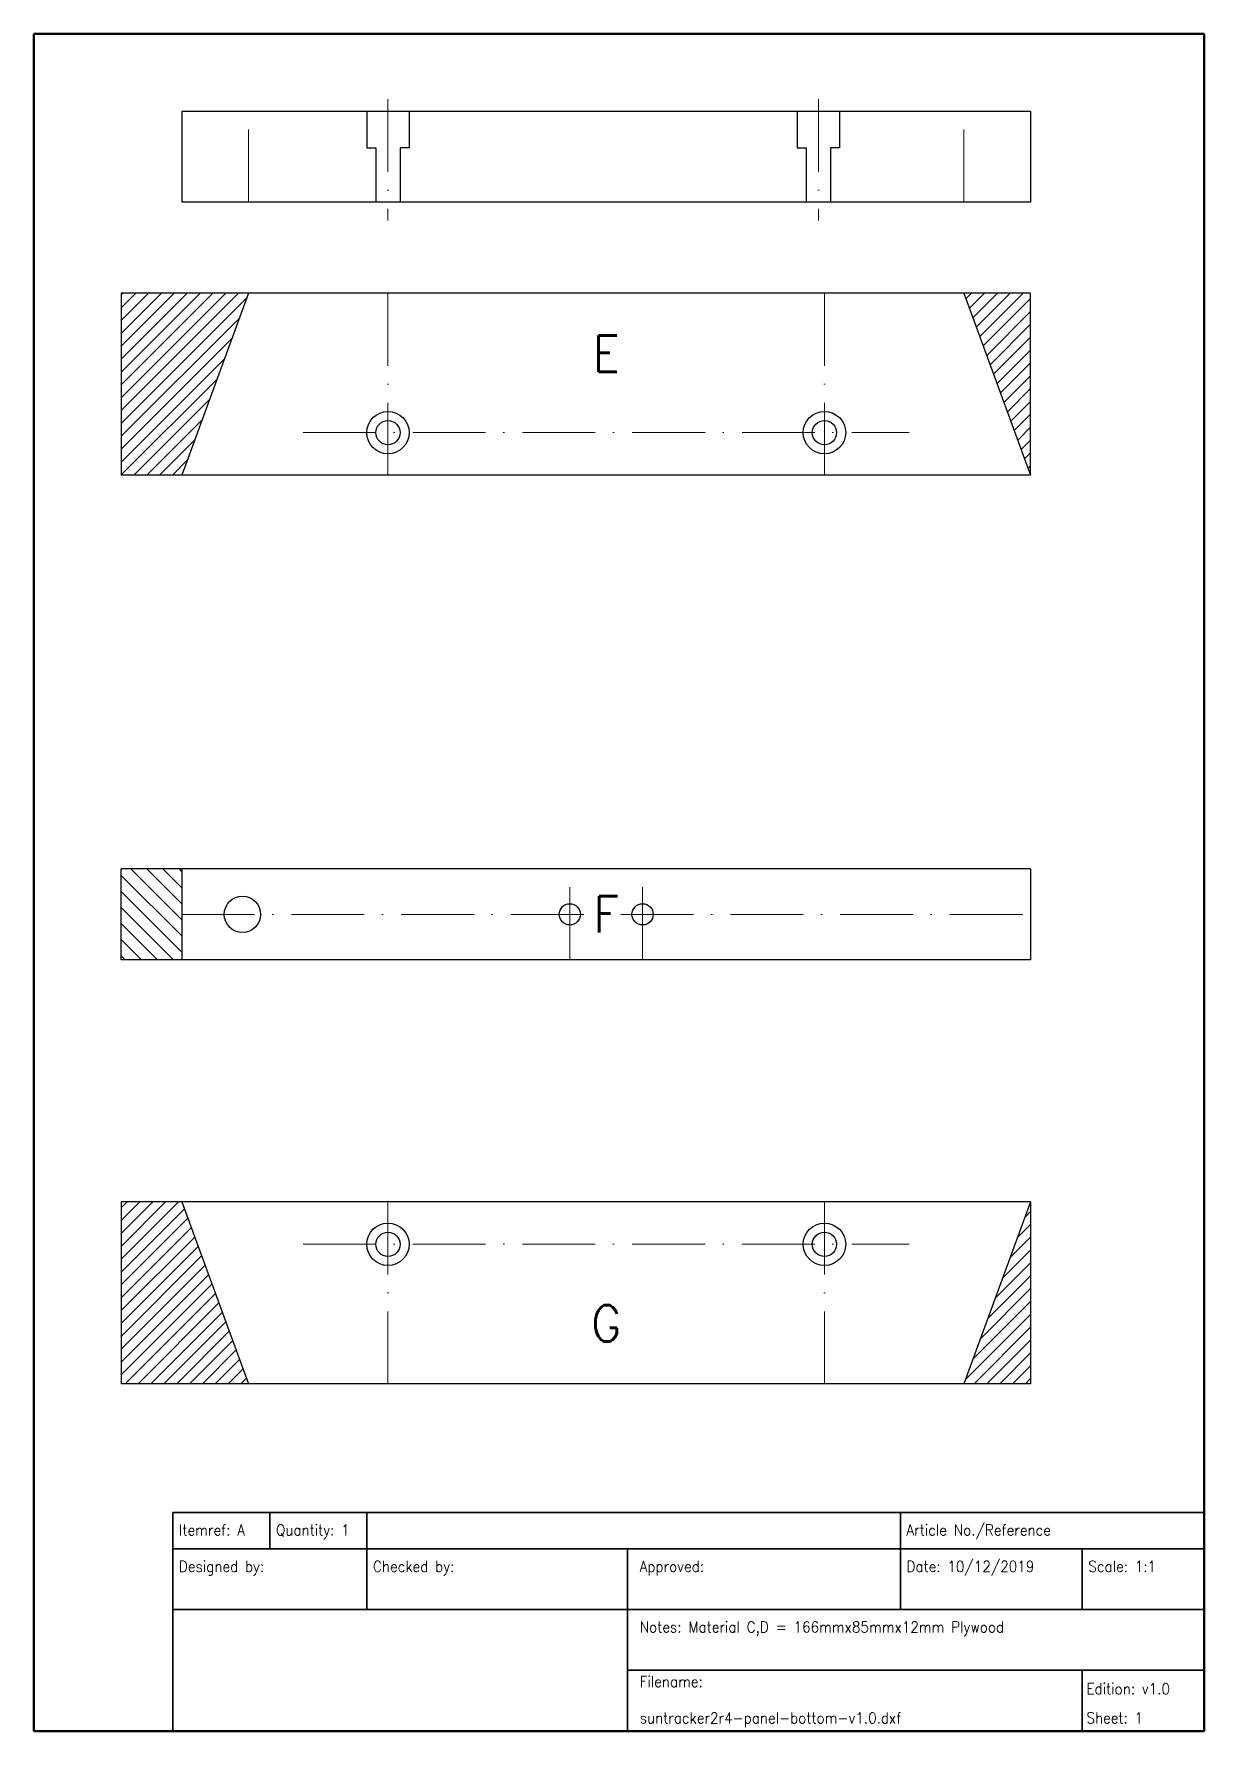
# Model space of a CAD drawing. Header units: millimetres. Extents: x -104 to 89, y -157 to 123.
import ezdxf

# ---------------------------------------------------------------- set-up
doc = ezdxf.new("R2010")
doc.units = ezdxf.units.MM
doc.header["$MEASUREMENT"] = 0
doc.linetypes.add('ACAD_ISO10W100', pattern=[18, 12, -3, 0, -3])
doc.layers.get('0').update_dxf_attribs({"color": 18, "lineweight": 25, "true_color": 0x000000})
for name, color, linetype, lineweight, true_color in [('Bottom Stand ... Construction', 176, 'ACAD_ISO10W100', 13, 0x000080), ('Bottom Stand ... Dimensions', 176, 'Continuous', 13, 0x000080), ('Bottom Stand ... Label', 176, 'Continuous', 70, 0x000080), ('Bottom Stand ... Label ... Background', 18, 'Continuous', 35, 0x000000), ('Bottom Stand ... Label ... Frame', 18, 'Continuous', 50, 0x000000)]:
    doc.layers.add(name, color=color, linetype=linetype, lineweight=lineweight, true_color=true_color)
doc.styles.add('textstyle11', font='Standard')
doc.styles.add('textstyle12', font='Standard')
doc.styles.add('textstyle13', font='Standard')
doc.styles.add('textstyle14', font='Standard')
doc.styles.add('textstyle15', font='Standard')
doc.styles.add('textstyle16', font='Standard')
doc.styles.add('textstyle17', font='Standard')
doc.styles.add('textstyle18', font='Standard')
doc.styles.add('textstyle19', font='Standard')
doc.styles.add('textstyle20', font='Standard')
doc.styles.add('textstyle21', font='Standard')
doc.styles.add('textstyle22', font='Standard')
doc.styles.add('textstyle23', font='Standard')
doc.styles.add('textstyle24', font='Standard')

msp = doc.modelspace()

# ---------------------------------------------------------------- hatches: boundary and pattern name
at = {"layer": 'Bottom Stand ... Construction'}
h = msp.add_hatch(dxfattribs=at)
h.set_pattern_fill('ANSI31', color=256, scale=12, angle=180, style=0, pattern_type=0)
h.paths.add_polyline_path([(-80, 49.98), (-90, 49.98), (-90, 79.98), (-69, 79.98)], flags=0)
h = msp.add_hatch(dxfattribs=at)
h.set_pattern_fill('ANSI31', color=256, scale=12, angle=180, style=0, pattern_type=0)
h.paths.add_polyline_path([(60, -69.94), (49, -99.94), (60, -99.94)], flags=0)
at = {"layer": 'Bottom Stand ... Dimensions'}
h = msp.add_hatch(dxfattribs=at)
h.set_pattern_fill('ANSI31', color=256, scale=12, angle=180, style=0, pattern_type=0)
h.paths.add_polyline_path([(60, 79.98), (49, 79.98), (60, 49.98)], flags=0)
h = msp.add_hatch(dxfattribs=at)
h.set_pattern_fill('ANSI31', color=256, scale=15, angle=180, style=0, pattern_type=0)
h.set_pattern_definition([(495, (0, 0), (-1.325825, -1.325825), [])])
h.paths.add_polyline_path([(-90, -30), (-90, -15), (-80, -15), (-80, -30)], flags=0)
h = msp.add_hatch(dxfattribs=at)
h.set_pattern_fill('ANSI31', color=256, scale=12, angle=180, style=0, pattern_type=0)
h.paths.add_polyline_path([(-80, -69.94), (-69, -99.94), (-90, -99.94), (-90, -69.94)], flags=0)

# ---------------------------------------------------------------- linework, layer by layer
for p, q in [((-80, 109.98), (-80, 94.98)), ((60, 109.98), (-80, 109.98)), ((-49.5, 109.98), (-49.5, 103.98)), ((-42.5, 109.98), (-42.5, 103.98)), ((21.5, 109.98), (21.5, 103.98)), ((28.5, 109.98), (28.5, 103.98)), ((60, 109.98), (60, 94.98)), ((-49.5, 103.98), (-48, 103.98)), ((-48, 103.98), (-48, 94.98)), ((-44, 103.98), (-44, 94.98)), ((-42.5, 103.98), (-44, 103.98)), ((21.5, 103.98), (23, 103.98)), ((23, 103.98), (23, 94.98)), ((27, 103.98), (27, 94.98)), ((28.5, 103.98), (27, 103.98)), ((60, 94.98), (-80, 94.98)), ((-69, 79.98), (-90, 79.98)), ((-90, 79.98), (-90, 49.98)), ((-69, 79.98), (-80, 49.98)), ((49, 79.98), (-69, 79.98)), ((49, 79.98), (60, 49.98)), ((60, 79.98), (49, 79.98)), ((60, 49.98), (60, 79.98)), ((-80, 49.98), (-90, 49.98)), ((60, 49.98), (-80, 49.98)), ((-80, -15), (-90, -15)), ((-90, -30), (-90, -15)), ((60, -15), (-80, -15)), ((-80, -15), (-80, -30)), ((60, -15), (60, -30)), ((-80, -30), (-90, -30)), ((60, -30), (-80, -30)), ((-80, -69.94), (-90, -69.94)), ((-90, -69.94), (-90, -99.94)), ((-80, -69.94), (-69, -99.94)), ((60, -69.94), (-80, -69.94)), ((60, -69.94), (49, -99.94)), ((60, -69.94), (60, -99.94)), ((-69, -99.94), (-90, -99.94)), ((49, -99.94), (-69, -99.94)), ((60, -99.94), (49, -99.94))]:
    msp.add_line(p, q)
for centre, radius in [((-46, 56.98), 3.5), ((-46, 56.98), 2), ((26, 56.98), 3.5), ((26, 56.98), 2), ((-70, -22.5), 3), ((-16, -22.5), 1.75), ((-4, -22.5), 1.75), ((-46, -76.94), 3.5), ((-46, -76.94), 2), ((26, -76.94), 3.5), ((26, -76.94), 2)]:
    msp.add_circle(centre, radius)
at = {"layer": 'Bottom Stand ... Construction'}
for p, q in [((-69, 94.98), (-69, 109.98)), ((-46, 111.98), (-46, 91.98)), ((25, 111.98), (25, 91.98)), ((49, 94.98), (49, 109.98)), ((-46, 79.98), (-46, 49.98)), ((26, 79.98), (26, 49.98)), ((-60, 56.98), (40, 56.98)), ((-16, -30), (-16, -15)), ((-4, -30), (-4, -15)), ((-80, -22.5), (60, -22.5)), ((-46, -69.94), (-46, -99.94)), ((26, -69.94), (26, -99.94)), ((-60, -76.94), (40, -76.94))]:
    msp.add_line(p, q, dxfattribs=at)
at = {"layer": 'Bottom Stand ... Label ... Background', "linetype": 'Continuous'}
for p, q in [((-81.47, -121.18), (88.53, -121.18)), ((-81.47, -127.18), (-81.47, -121.18)), ((-65.47, -127.18), (-65.47, -121.18)), ((-49.47, -127.18), (-49.47, -121.18)), ((38.53, -127.18), (38.53, -121.18)), ((-81.47, -127.18), (88.53, -127.18)), ((-81.47, -157.18), (-81.47, -127.18)), ((-49.47, -137.18), (-49.47, -127.18)), ((-6.47, -137.18), (-6.47, -127.18)), ((38.53, -137.18), (38.53, -127.18)), ((68.53, -137.18), (68.53, -127.18)), ((-81.47, -137.18), (88.53, -137.18)), ((-6.47, -157.18), (-6.47, -137.18)), ((-6.47, -147.18), (88.53, -147.18)), ((68.53, -157.18), (68.53, -147.18)), ((-6.47, -157.18), (-6.47, -152.18))]:
    msp.add_line(p, q, dxfattribs=at)
at = {"layer": 'Bottom Stand ... Label ... Frame'}
for p, q in [((-104.39, -157.24), (-104.39, 122.76)), ((88.61, 122.76), (-104.39, 122.76)), ((88.61, -157.24), (88.61, 122.76)), ((-104.39, -157.24), (88.61, -157.24))]:
    msp.add_line(p, q, dxfattribs=at)

# ---------------------------------------------------------------- texts
at = {"layer": 'Bottom Stand ... Label', "char_height": 1.8, "attachment_point": 5}
for s, insert, style in [('\\H6;E', (-10, 70), 'textstyle22'), ('\\H6;F', (-10, -22.5), 'textstyle24'), ('\\H6;G', (-10, -90), 'textstyle23')]:
    msp.add_mtext(s, dxfattribs=dict(at, insert=insert, style=style))
at = {"layer": 'Bottom Stand ... Label ... Background', "linetype": 'Continuous', "lineweight": 25, "char_height": 1.8, "width": 100, "attachment_point": 1}
for s, insert, style in [('Itemref: A', (-80.47, -123.18), 'textstyle12'), ('Quantity: 1', (-64.47, -123.18), 'textstyle13'), ('Article No./Reference', (39.53, -123.18), 'textstyle14'), ('Designed by:', (-80.47, -129.18), 'textstyle15'), ('Checked by:', (-48.47, -129.18), 'textstyle16'), ('Approved:\\P\\P', (-4.47, -129.18), 'textstyle17'), ('Date: 10/12/2019', (39.53, -129.18), 'textstyle19'), ('Scale: 1:1', (69.53, -129.18), 'textstyle20'), ('Filename:\\P\\Psuntracker2r4-panel-bottom-v1.0.dxf', (-4.47, -148.18), 'textstyle18')]:
    msp.add_mtext(s, dxfattribs=dict(at, insert=insert, style=style))
at = {"layer": 'Bottom Stand ... Label ... Background', "linetype": 'Continuous', "lineweight": 25, "char_height": 1.8, "attachment_point": 1}
for s, insert, width, line_spacing_factor, style in [('Notes: Material C,D = 166mmx85mmx12mm Plywood', (-4.47, -139.18), 200, 1.5, 'textstyle11'), ('Edition: v1.0\\P\\PSheet: 1', (69.22, -149.37), 100, 0.8, 'textstyle21')]:
    msp.add_mtext(s, dxfattribs=dict(at, insert=insert, width=width, line_spacing_factor=line_spacing_factor, style=style))

doc.saveas('drawing.dxf')
